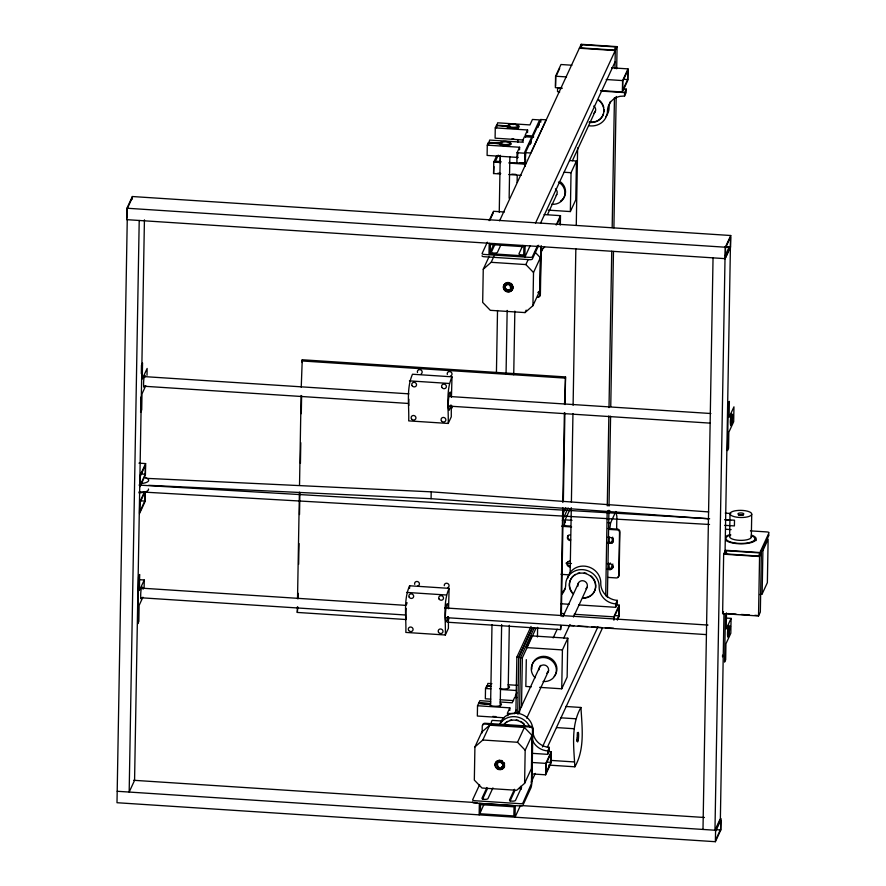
<?xml version="1.0" encoding="UTF-8"?>
<svg xmlns="http://www.w3.org/2000/svg" width="886" height="886" viewBox="0 0 886 886"><rect width="100%" height="100%" fill="white"/><g stroke="black" fill="none" stroke-linecap="round" stroke-linejoin="round"><path stroke-width="1.33" d="M126.953 208.232L126.753 219.662L725.136 258.646L730.54 246.939L730.74 235.51L132.357 196.526L126.953 208.232L725.335 247.216L730.74 235.51M126.953 218.122L127.108 208.985L132.158 198.054M127.252 219.695L116.996 802.716L715.379 841.7L720.794 829.994L720.994 818.564L715.578 830.271L715.379 841.7M132.313 199.062L132.357 196.526M139.213 220.481L129.168 792.062L134.572 780.356L144.429 219.85M140.896 397.039L140.63 412.2L141.716 409.864L141.993 393.86L145.78 385.665M141.317 373.604L141.461 365.331L142.535 362.994L142.258 378.998L147.131 368.454L147.01 375.321M144.783 501.066L144.95 491.929L139.899 502.849L139.744 511.997L144.783 501.066L140.796 500.811M145.26 474.265L145.415 465.117L140.376 476.037L140.209 485.185L145.26 474.265L141.273 473.999M145.127 491.664L144.95 501.819L139.534 513.526L139.744 502.096L144.606 491.564M145.625 463.577L145.415 475.018L140.01 486.724L140.209 475.284L145.625 463.577L138.969 463.145M140.209 579.732L144.252 579.998L144.13 586.853L143.045 589.212M406.187 619.535L297.286 612.436L297.386 606.91M297.53 598.626L299.402 492.217M299.523 485.318L301.096 395.488M301.24 387.204L302.248 359.771L565.534 376.927L565.046 404.57M297.895 607.12L297.286 612.436M298.039 598.836L298.139 593.31M298.648 564.293L299.014 543.561M299.523 514.544L299.911 492.428M300.42 463.411L300.786 442.69M301.295 413.662L301.617 395.699M302.204 362.54L302.248 359.771M451.45 397.205L451.982 376.816L412.488 374.235C406.109 388.666 409.243 405.411 408.712 420.883L448.205 423.453L451.273 416.83L451.306 405.157M448.571 608.748L449.102 588.348L409.609 585.779C403.23 600.199 406.375 616.955 405.843 632.427L445.337 634.996L448.405 628.362L448.427 616.7M409.565 588.47L409.609 585.779M708.578 518.775L431.083 498.696L431.194 491.841L146.068 478.329M448.205 423.453C448.737 407.981 445.603 391.235 451.982 376.816M445.337 634.996C445.868 619.524 442.723 602.779 449.102 588.348M474.918 746.931L474.331 780.09L481.984 788.019L516.693 790.279L524.601 783.357L531.445 768.527L532.032 735.38L524.379 727.439L489.681 725.18L481.762 732.102L474.918 746.931L482.826 740.009L489.681 725.18M488.961 256.885L483.258 269.233L482.671 302.392L490.323 310.321L525.021 312.592L532.94 305.659L539.784 290.841L540.371 257.682L534.635 251.735M478.606 703.406L489.46 704.171L478.606 703.406L477.521 705.743L477.344 716.032L504.267 717.793M501.609 142.048A6.047 1.982 1 0 1 510.624 142.901A6.047 1.982 1 0 1 506.914 145.636A6.047 1.982 1 0 1 499.195 143.831L488.363 142.801L487.278 145.149L487.101 155.427L518.066 157.453M488.308 145.415L488.363 142.801L499.206 143.51M488.496 145.027L489.626 140.066L521.932 142.181L524.457 136.71L531.633 137.186L524.246 153.178L517.07 152.713L516.881 163.002M490.645 701.38L479.869 700.671L478.783 703.019L489.903 703.418A6.047 1.982 1 0 1 490.722 702.986M489.194 243.307L488.994 254.736L494.189 243.484M482.139 732.943L482.25 726.177A2.425 2.259 24.8 0 1 484.686 724.05L530.171 727.007A2.425 2.259 24.8 0 1 532.519 729.455L531.412 783.667L522.895 803.059A2.425 0.797 1 0 1 520.148 803.68L474.674 800.711A2.425 0.797 1 0 1 472.637 799.781L479.592 784.73M500.468 173.999L493.568 173.545L493.768 162.116L496.769 155.659M493.945 166.612L493.568 173.545M515.619 124.649A6.047 1.982 1 0 1 516.793 128.093A6.047 1.982 1 0 1 507.191 126.565L496.359 125.535L495.274 127.883L495.097 138.172L523.371 140.01M490.667 686.406L486.602 686.141L485.517 688.488L485.34 698.777L490.722 699.12M486.602 686.141L490.667 686.462M486.735 688.367L487.865 683.416L491.907 683.682M496.492 127.761L497.622 122.811L529.928 124.915L532.453 119.455L539.629 119.92L532.242 135.912L525.066 135.447L527.591 129.987L495.274 127.883M490.556 706.33L491.996 624.674M496.426 372.796L497.522 310.521M499.25 212.252L500.247 155.515M500.28 161.706L500.391 155.36M507.335 128.47L507.656 125.557A6.047 1.982 1 0 1 510.989 124.549M500.202 706.208L501.642 624.552M506.05 374.058L507.169 310.399M509.14 198.287L509.86 156.778M508.232 687.569L509.317 625.283M513.725 374.789L514.844 311.119M517.103 182.416L517.225 175.494M517.812 142.281L517.856 139.512M518.055 128.437L518.1 125.668M509.793 710.428L509.838 707.859L477.521 705.743M519.539 149.823L519.595 147.253L487.278 145.149M525.243 166.38L525.476 152.658L540.803 119.499L546.186 119.843L530.869 153.012L525.476 152.658M515.874 713.396L516.859 657.146L531.057 626.446M525.099 245.643L524.9 257.073L530.094 245.821M527.547 132.557L527.591 129.987M517.701 713.651L518.698 657.268L532.32 627.786M519.561 712.543L520.525 657.523M521.489 707.172L522.352 657.789L535.975 628.307M526.306 659.649L525.83 686.451L531.356 686.816M532.94 305.659L533.516 272.511L540.371 257.682M524.601 783.357L525.176 750.209L532.032 735.38M540.759 122.235L540.803 119.499M540.881 246.452L540.028 295.193A2.425 2.259 24.8 0 1 537.592 297.319M541.246 245.677L540.382 294.407A2.425 2.259 24.8 0 1 537.957 296.533M537.459 636.968L537.625 627.366M571.924 65.221L560.982 64.512L555.577 76.218L555.378 87.648L562.211 88.091M555.577 86.119L555.743 76.971M531.943 773.921L545.621 774.807L545.82 763.378L551.225 751.671L548.489 751.494M532.619 753.366L547.659 754.34L547.714 750.918L549.342 747.396A17.011 15.904 24.8 0 1 532.807 730.241L532.851 729.1A16.945 15.837 24.8 0 0 518.122 713.352A16.945 15.837 24.8 0 0 500.081 723.718M549.342 747.396L549.287 750.83L547.659 754.34M560.162 225.022L560.295 217.181L556.929 224.468M550.87 762.348L551.026 753.211L545.975 764.131L545.82 773.279L550.87 762.348L546.762 762.082M560.34 224.535L560.495 215.652L544.082 214.578M551.225 751.671L551.026 763.101L545.621 774.807M447.541 622.227L560.572 629.592L560.65 625.45M560.816 615.781L562.71 507.999M562.809 502.473L564.382 412.643M564.537 404.359L565.534 376.927M561.159 625.66L560.572 629.592M561.336 615.991L563.23 508.21M563.352 501.299L564.903 412.854M539.64 687.359L561.735 688.799L562.422 649.925L567.826 638.219L531.921 635.882L526.517 647.588L562.422 649.925M548.268 210.126L570.351 211.566L571.038 172.704L576.454 160.997L569.543 160.543M565.069 522.341L565.113 519.86L570.34 508.553M567.826 638.219L567.14 677.092L561.735 688.799M576.454 160.997L575.767 199.859L570.351 211.566M570.152 572.733L571.304 507.678M571.392 502.14L572.954 413.574M573.098 405.267L575.845 248.877M576.265 225.354L577.628 147.851M581.105 48.453L581.183 44.3L617.077 46.637L616.689 68.787M548.689 765.094L574.87 766.8C573.774 747.297 570.739 725.257 580.939 707.471L565.777 706.474M605.692 595.824L607.176 511.399M607.275 505.873L608.859 415.911M609.003 407.604L611.75 251.214M612.171 227.691L614.452 97.593M614.962 68.532L615.283 50.546L617.077 46.637M607.397 597.463L608.937 510.27M609.003 506.116L610.587 416.165M610.753 406.475L613.477 251.469M613.898 227.935L616.202 96.463M608.76 563.186L609.49 569.62M609.114 542.465L609.214 536.938M600.509 90.593L622.393 92.011L622.592 80.582L628.008 68.875L611.595 67.812M613.732 619.392L613.777 616.844L619.192 605.138L616.457 604.961M613.898 620.211L613.943 617.597L618.993 606.677L618.827 615.825L617.143 619.458M616.645 528.842L616.866 516.405L615.814 511.51L610.587 522.829L609.778 529.053M588.736 125.723A16.945 15.837 24.8 0 0 607.386 112.655L607.442 111.016A17.011 15.904 24.8 0 1 620.178 96.308L624.541 96.042L624.597 92.609L626.225 89.098L623.489 88.921M578.68 604.905L615.604 607.309L615.67 603.887L617.287 600.376A17.011 15.904 24.8 0 1 600.752 583.209L600.797 582.069A16.945 15.837 24.8 0 0 585.103 566.187A16.945 15.837 24.8 0 0 567.572 578.469M617.287 600.376L617.232 603.798L615.604 607.309M626.225 89.098L626.158 92.532L624.541 96.042M627.642 79.552L627.809 70.415L622.758 81.335L622.592 90.483L627.642 79.552L623.545 79.286M628.008 68.875L627.809 80.305L622.393 92.011M619.192 605.138L618.993 616.567L617.365 620.089M702.997 829.451L713.042 257.87M725.136 258.646L725.335 247.216M722.622 613.621L723.663 554.182L725.468 550.284L761.373 552.62L760.332 612.06L758.527 615.969L722.622 613.621L723.519 611.672M723.973 613.699L720.373 818.52L714.969 830.226L725.014 258.646L730.418 246.939L725.047 552.798M725.412 615.249L724.582 662.119L725.667 659.782L725.944 643.779L730.817 633.246L730.939 626.38L729.267 630.865A6.047 0.82 -86.3 0 1 727.827 637.078A6.047 0.82 -86.3 0 1 727.993 627.709A6.047 0.82 -86.3 0 1 729.322 627.908L729.322 628.783L730.961 625.239L731.083 618.384L725.689 618.029M726.442 553.517L726.487 550.749L760 552.93L758.549 556.054L725.047 553.872L726.487 550.749M726.487 612.913L726.21 628.916L731.083 618.384M729.632 536.285L730.031 513.426M751.317 537.304L751.727 514.434A10.898 3.577 1 0 0 736.344 510.613A10.898 3.577 1 0 0 734.572 516.748A10.898 3.577 1 0 0 751.727 514.434M758.527 615.969L759.568 556.519L761.373 552.62M762.137 593.974L762.901 550.538L768.129 539.22L767.365 582.667L762.137 593.974L759.579 594.561M541.08 256.176L541.136 254.526A17.011 15.904 24.8 0 1 542.52 248.468M603.986 111.68L604.064 109.499M489.46 704.115L489.437 704.436A6.047 1.982 1 0 0 497.666 706.186A6.047 1.982 1 0 0 500.324 703.196M530.138 144.595L530.78 141.062L531.102 143.299M538.134 127.34L538.788 123.796L539.098 125.258M613.145 541.756L613.201 538.898M507.767 715.766L508.099 713.651M564.304 526.096L565.113 519.86L572.002 520.315M523.105 142.447L523.216 141.716M525.608 137.086L525.841 135.791M515.851 697.681L516.095 696.396M517.845 153.045L517.468 158.306M532.896 136.832L533.283 135.702L533.593 137.164M760.62 553.429L768.948 535.155A2.425 0.797 1 0 0 768.505 534.557M613.057 538.212L612.337 542.852M144.252 579.998L139.39 590.53L139.667 574.527L138.581 576.875L137.762 623.744L138.847 621.396L139.124 605.393L142.912 597.197M498.242 155.139L495.44 161.208L500.911 161.562M517.07 152.713L519.595 147.253M489.15 220.647L493.48 211.278L504.422 211.998M556.297 75.753L559.664 68.466M489.914 220.093L493.28 212.817M487.333 242.199L482.117 253.485A2.425 0.797 1 0 0 484.144 254.426L529.629 257.383A2.425 0.797 1 0 0 532.375 256.763L537.592 245.477M524.069 163.467L525.775 159.779M499.593 220.791L581.183 44.3M495.318 243.584L491.486 251.89A3.023 0.997 1 0 0 494.023 253.053A3.023 0.997 1 0 0 497.467 252.277L500.756 245.156M483.258 269.233L491.165 262.311L494.023 256.132M522.84 245.378L519.008 253.673A3.023 0.997 1 0 0 520.791 254.769A3.023 0.997 1 0 0 524.368 254.526M535.498 223.139L615.238 50.546L579.344 48.209M540.493 223.305L615.039 61.976M547.581 214.445L556.807 194.466M572.389 160.754L595.47 110.805M533.516 272.511L525.874 264.571L528.156 259.631M538.71 245.245L532.342 259.044A2.425 0.797 1 0 1 529.584 259.676L484.11 256.707A2.425 0.797 1 0 1 482.073 255.766M556.175 225.011L560.495 215.652M525.021 312.592L526.173 310.122M562.865 514.035L565.766 507.767M562.366 520.459L568.159 507.922M532.309 627.919L518.687 657.401L522.352 657.789M520.525 657.667L534.147 628.041M570.329 560.395L569.964 561.181A3.023 2.824 24.8 0 0 566.918 563.839A3.023 2.824 24.8 0 0 569.864 566.896L570.23 566.11A3.023 2.824 24.8 0 1 567.704 561.658M509.838 707.859L507.313 713.319L513.293 713.706M515.309 696.053L516.826 692.774M725.113 255.755L729.045 247.26L724.936 246.995M514.489 713.784L516.195 710.096M517.956 714.094L540.46 665.397M553.152 637.931L557.194 629.193M562.953 616.7L578.536 582.988M486.935 787.51L482.006 798.175A3.023 0.997 1 0 0 484.542 799.349A3.023 0.997 1 0 0 487.987 798.574L492.926 787.898M482.516 799.283L487.444 788.606M484.343 803.591L479.149 814.843L479.348 803.414L515.253 805.751L515.054 817.191L520.248 805.928M526.738 718.169L548.667 670.724M563.662 638.263L570.008 624.53M573.475 617.033L587.318 587.064M525.176 750.209L517.535 742.269L524.379 727.439M607.586 543.029L610.343 543.207L610.709 542.431A3.023 2.824 24.8 0 0 613.322 541.169M607.12 569.321L609.878 569.499A3.023 2.824 24.8 0 0 612.924 566.841A3.023 2.824 24.8 0 0 609.978 563.784L610.343 563.009M609.878 569.499L610.244 568.723A3.023 2.824 24.8 0 0 613.289 566.054M610.266 569.709L612.879 564.05M514.467 789.293L509.528 799.969A3.023 0.997 1 0 0 512.075 801.143A3.023 0.997 1 0 0 515.519 800.368L521.544 787.311A3.023 0.997 1 0 0 520.436 786.369M510.037 801.077L514.976 790.401M542.409 746.976L597.884 626.911M531.235 782.172L535.277 773.412M547.415 747.153L602.303 628.34M574.87 766.8C585.07 749.013 582.036 726.963 580.939 707.471M715.744 831.024L720.794 820.093L720.628 829.241L715.578 840.172M537.813 292.568L539.784 290.841M760.343 551.114L762.901 550.538M148.704 485.318L431.083 498.696M139.091 491.83L709.542 524.479M724.737 525.354L734.405 525.907L734.505 520.215L724.837 519.65M139.002 485.085L709.642 518.753M555.577 76.218L566.519 76.927M606.179 79.507L622.592 80.582M561.68 88.511L557.582 88.246L557.527 91.679A17.011 15.904 24.8 0 1 559.719 91.956M601.35 91.103L624.597 92.609M496.537 125.147L507.379 125.912M488.54 142.413L499.66 142.812A6.047 1.982 1 0 1 500.468 142.391M519.34 162.758L526.184 163.201M494.034 161.529L500.712 161.95M509.228 162.515L525.952 163.589M493.768 162.116L500.668 162.57M508.952 163.102L525.52 164.187M564.138 172.249L571.038 172.704M497.843 173.213L500.734 173.412M511.787 174.132L515.929 174.398M508.752 174.542L521.178 175.35M725.025 246.585L730.54 246.939M491.165 262.311L525.874 264.571M301.705 360.945L564.991 378.1M409.421 380.869L448.914 383.45M144.196 376.594L408.922 393.849M448.903 396.452L710.871 413.518M143.709 386.218L408.424 403.462M448.416 406.076L710.373 423.143M607.552 510.967L610.31 511.156M725.612 529.241L731.127 529.606M750.42 530.858L766.955 531.932A2.425 0.797 1 0 1 768.993 532.874L760.875 550.428A6.047 0.82 -86.3 0 0 760.21 553.484M607.84 522.651L610.587 522.829M570.573 526.085L563.673 525.631A3.633 1.196 1 0 1 562.344 525.453M607.862 528.51L617.531 529.141A2.425 2.259 24.8 0 1 619.879 531.578L619.115 575.025A2.425 2.259 24.8 0 1 617.885 576.919M571.603 526.948L563.308 526.406A6.047 1.982 1 0 1 561.79 526.24M608.881 529.385L617.165 529.917A2.425 2.259 24.8 0 1 619.524 532.364L618.76 575.8A2.425 2.259 24.8 0 1 616.324 577.938L608.04 577.395M607.685 537.315L610.443 537.492A3.023 2.824 24.8 0 1 613.389 540.549A3.023 2.824 24.8 0 1 610.343 543.207M607.94 542.254L610.709 542.431M723.663 554.182L759.568 556.519M607.22 563.607L609.978 563.784M565.988 563.164L571.492 563.518M607.486 568.546L610.244 568.723M569.377 574.87L562.466 574.427A6.047 1.982 1 0 1 560.949 574.261M406.541 592.413L446.035 594.982M728.015 613.577L736.067 614.098M741.427 614.452L749.467 614.973M754.828 615.327L757.508 615.493M560.893 603.743L569.1 604.285M614.729 615.548L618.827 615.825M561.802 613.455L564.537 613.644M574.117 614.264L613.777 616.844M141.328 588.138L406.043 605.382M444.65 607.907L707.992 625.062M569.809 625.427L573.918 625.693M578.015 625.959L587.595 626.59M591.693 626.856L601.273 627.476M605.371 627.742L613.577 628.274M140.83 597.762L405.555 615.006M445.536 617.608L706.12 634.586M516.859 657.146L518.698 657.268M508.066 684.734L517.49 685.343M486.779 685.753L490.855 686.074M485.517 688.488L490.91 688.843M500.335 689.452L516.483 690.504M517.103 697.47L514.711 697.315L512.186 702.786L500.069 701.989M500.147 699.741L513.614 700.616M478.783 703.019L489.637 703.728M560.55 717.793L575.712 718.779M502.041 721.027L492.527 720.407A11.496 1.562 -86.3 0 0 491.221 722.821M556.497 727.583L574.405 728.746M482.826 740.009L517.535 742.269M550.394 760.376L573.829 761.905M532.143 762.492L545.82 763.378M133.642 780.289L476.956 802.661M521.068 805.54L704.448 817.49M716.652 829.728L720.794 829.994M117.207 791.276L715.578 830.271M431.194 491.841L708.7 511.92M725.269 513.116L730.795 513.515M725.147 519.971L730.673 520.37M510.425 285.181L510.845 288.659M501.387 767.331A3.023 2.824 24.8 0 0 502.085 762.868A3.023 2.824 24.8 0 0 497.367 763.156L497.788 766.645M513.703 138.714A6.047 1.982 1 0 1 512.119 138.681M512.518 124.45A6.047 1.982 1 0 1 514.101 124.483M508.32 685.941A6.047 1.982 1 0 1 507.645 688.544A6.047 1.982 1 0 1 499.671 688.533M558.424 182.018A12.714 11.883 24.8 0 1 564.526 196.183A12.714 11.883 24.8 0 1 551.679 204.245M560.805 182.095A12.714 11.883 24.8 0 1 560.461 201.144M555.422 188.851A4.84 4.519 24.8 0 1 556.186 195.308M540.903 251.978A17.011 15.904 24.8 0 1 544.635 247.006M603.51 113.807A13.301 12.437 24.8 0 1 589.356 121.936M598.825 99.863A13.301 12.437 24.8 0 1 603.743 107.306M589.168 122.323A13.301 12.437 24.8 0 0 603.809 112.068L603.887 109.886A13.301 12.437 24.8 0 0 598.637 100.251M605.78 116.686A16.945 15.837 24.8 0 0 609.003 109.144L609.07 107.494A17.011 15.904 24.8 0 1 610.454 101.436M593.52 113.452A4.795 4.485 24.8 0 0 595.636 110.307L595.669 109.521A4.795 4.485 24.8 0 0 593.775 106.043M568.17 535.365A3.023 2.824 24.8 0 0 570.684 539.818L570.329 540.604A3.023 2.824 24.8 0 1 567.383 537.547A3.023 2.824 24.8 0 1 570.429 534.889M612.06 542.741A4.84 0.653 -86.3 0 1 612.669 537.16M504.156 724.216A13.301 12.437 24.8 0 1 507.49 721.392M509.505 720.462A13.301 12.437 24.8 0 1 511.687 719.886M516.25 719.875A13.301 12.437 24.8 0 1 518.487 720.429M520.625 721.348A13.301 12.437 24.8 0 1 524.268 724.15M503.968 724.604A13.301 12.437 24.8 0 1 525.509 726.343M499.549 724.693A16.945 15.837 24.8 0 1 515.043 716.685A16.945 15.837 24.8 0 1 529.906 727.129M547.714 750.918A17.011 15.904 24.8 0 1 532.353 739.987M535.177 677.812A12.714 11.883 24.8 0 1 537.558 658.796A12.714 11.883 24.8 0 1 556.054 667.38A12.714 11.883 24.8 0 1 543.063 681.478M531.877 669.096A12.714 11.883 24.8 0 1 547.814 656.969A12.714 11.883 24.8 0 1 554.204 676.306M539.076 669.794A4.84 4.519 24.8 0 1 545.732 665.408A4.84 4.519 24.8 0 1 546.673 673.327M583.331 597.84A13.301 12.437 24.8 0 0 595.68 587.396L595.757 585.203A13.301 12.437 24.8 0 0 590.519 575.579M573.02 593.365A13.301 12.437 24.8 0 1 569.488 585.281L569.565 583.099A13.301 12.437 24.8 0 1 575.435 574.361M577.462 573.43A13.301 12.437 24.8 0 1 579.632 572.854M584.195 572.843A13.301 12.437 24.8 0 1 586.443 573.397M583.154 598.227A13.301 12.437 24.8 0 0 595.503 587.783L595.569 585.602A13.301 12.437 24.8 0 0 582.877 573.087A13.301 12.437 24.8 0 0 569.388 583.486L569.31 585.679A13.301 12.437 24.8 0 0 572.843 593.764M585.856 588.714A4.795 4.485 24.8 0 0 587.329 586.023L587.352 585.236A4.795 4.485 24.8 0 0 582.778 580.718A4.795 4.485 24.8 0 0 577.916 584.472L577.882 585.258A4.795 4.485 24.8 0 0 578.004 586.045M615.67 603.887A17.011 15.904 24.8 0 1 599.135 586.72L599.169 585.591A16.945 15.837 24.8 0 0 582.988 569.654A16.945 15.837 24.8 0 0 565.8 582.899L565.744 584.55A17.011 15.904 24.8 0 1 562.101 594.096M564.98 588.924A17.011 15.904 24.8 0 1 562.245 592.069M577.273 732.722A4.84 0.653 -86.3 0 1 577.428 735.491M577.163 739.179A4.84 0.653 -86.3 0 1 576.819 741.061M495.95 716.575A6.047 1.982 1 0 1 492.849 716.375M472.592 802.063A2.425 0.797 1 0 0 474.63 803.004L520.104 805.961A2.425 0.797 1 0 0 522.862 805.341L530.969 787.787A6.047 0.82 -86.3 0 0 531.977 780.112L532.885 728.669A2.425 2.259 24.8 0 0 530.526 726.232L485.052 723.264A2.425 2.259 24.8 0 0 482.615 725.401M518.963 788.429A3.023 0.997 1 0 1 521.322 789.094M499.117 767.464A3.023 2.824 24.8 0 1 497.367 763.156M504.544 766.246A4.84 4.53 24.8 0 1 496.957 768.195A4.84 4.53 24.8 0 1 497.611 760.642M498.774 760.254A4.84 4.53 24.8 0 1 500.014 760.188M501.255 760.421A4.84 4.53 24.8 0 1 502.395 760.952M504.123 762.735A4.84 4.53 24.8 0 1 504.577 763.876M505.374 287.607A3.023 2.824 24.8 0 1 507.545 284.251A3.023 2.824 24.8 0 1 511.178 286.51A3.023 2.824 24.8 0 1 508.996 289.877M508.221 289.921A3.023 2.824 24.8 0 1 506.737 289.434M506.127 288.947A3.023 2.824 24.8 0 1 505.662 288.315M512.916 286.178A4.84 4.53 24.8 0 1 508.608 291.638A4.84 4.53 24.8 0 1 503.514 286.355A4.84 4.53 24.8 0 1 509.594 282.723M510.735 283.254A4.84 4.53 24.8 0 1 512.462 285.048M148.471 489.017A10.898 3.577 1 0 1 138.869 492.815M144.595 477.41A10.898 3.577 1 0 1 141.782 483.49M141.206 472.581A3.023 0.997 1 0 1 140.575 473.955M751.273 535.078A15.738 5.161 1 0 1 749.213 543.074A15.738 5.161 1 0 1 725.789 540.305M726.011 536.351A15.738 5.161 1 0 1 730.02 534.612M755.038 539.275A15.738 5.161 1 0 1 756.024 540.604M752.148 536.019A14.53 4.773 1 0 1 749.423 542.564A14.53 4.773 1 0 1 729.3 541.545A14.53 4.773 1 0 1 730.85 534.945M738.503 515.154A3.023 0.997 1 0 1 743.299 515.253M751.217 536.362A10.898 3.577 1 0 1 739.456 540.338A10.898 3.577 1 0 1 730.263 535.388M447.33 374.457A2.425 2.259 24.8 0 1 448.881 371.655A2.425 2.259 24.8 0 1 451.893 373.283A2.425 2.259 24.8 0 1 450.343 376.085M144.606 386.374A6.047 0.82 -86.3 0 1 143.587 385.144A6.047 0.82 -86.3 0 1 144.185 376.993A6.047 0.82 -86.3 0 1 145.304 376.805M450.465 405.19A9.115 1.229 -86.3 0 1 448.416 408.524A9.115 1.229 -86.3 0 1 449.18 394.613A9.115 1.229 -86.3 0 1 450.963 396.108M408.867 405.423A9.081 1.229 -86.3 0 1 408.856 399.209M141.738 597.906A6.047 0.82 -86.3 0 1 140.719 596.677A6.047 0.82 -86.3 0 1 141.306 588.537A6.047 0.82 -86.3 0 1 142.424 588.348M447.596 616.722A9.115 1.229 -86.3 0 1 445.536 620.056A9.115 1.229 -86.3 0 1 446.3 606.157A9.115 1.229 -86.3 0 1 448.083 607.652M406.187 618.273A9.081 1.229 -86.3 0 1 406.153 608.394M406.696 604.186A9.081 1.229 -86.3 0 1 407.039 602.624M722.5 655.164A3.334 3.112 24.8 0 1 722.467 656.792M414.726 584.35A2.425 2.259 24.8 0 1 416.276 581.548A2.425 2.259 24.8 0 1 419.288 583.176A2.425 2.259 24.8 0 1 417.738 585.978M444.296 585.712A2.425 2.259 24.8 0 1 446.068 583.276A2.425 2.259 24.8 0 1 448.892 584.804A2.425 2.259 24.8 0 1 447.773 587.606M452.392 406.286A2.425 2.259 24.8 0 1 451.483 408.368M447.84 617.243A2.425 2.259 24.8 0 1 448.006 620.488M417.483 372.508A2.425 2.259 24.8 0 1 418.768 369.794A2.425 2.259 24.8 0 1 421.814 370.835A2.425 2.259 24.8 0 1 421.227 373.803M480.522 804.632L480.367 813.78L513.869 815.962L514.035 806.825L480.522 804.632M490.368 244.525L490.213 253.673L523.715 255.855L523.881 246.707L490.368 244.525M725.49 247.969L725.335 257.117L730.374 246.186L730.54 237.038L725.49 247.969M728.281 403.717L727.461 450.586L728.547 448.238L728.824 432.235L733.686 421.703L733.807 414.847L732.146 419.333A6.047 0.82 -86.3 0 1 730.695 425.535A6.047 0.82 -86.3 0 1 730.861 416.176A6.047 0.82 -86.3 0 1 732.19 416.376L732.201 417.24L733.829 413.696L733.951 406.84L729.089 417.372L729.366 401.369L728.281 403.717M524.634 156.501C525.121 168.573 526.428 143.654 524.634 156.501M577.484 737.329C577.838 748.327 579.189 725.357 577.484 737.329M582.191 44.765L580.751 47.888L614.264 50.07L615.704 46.947L582.191 44.765M510.657 289.046L510.247 285.569A3.023 2.824 24.8 0 0 505.84 285.469A3.023 2.824 24.8 0 0 506.338 289.678A3.023 2.824 24.8 0 0 510.657 289.046M497.611 767.032L497.19 763.544A3.023 2.824 24.8 0 1 501.509 762.912A3.023 2.824 24.8 0 1 502.019 767.132A3.023 2.824 24.8 0 1 497.611 767.032M510.17 126.897A4.84 1.595 1 0 0 518.044 126.089A4.84 1.595 1 0 0 511.632 124.217A4.84 1.595 1 0 0 510.17 126.897M578.193 740.308A4.84 0.653 -86.3 0 0 578.337 732.39A4.84 0.653 -86.3 0 0 577.185 738.691A4.84 0.653 -86.3 0 0 578.193 740.308M502.174 144.163A4.84 1.595 1 0 0 510.048 143.344A4.84 1.595 1 0 0 503.636 141.472A4.84 1.595 1 0 0 502.174 144.163M495.573 767.165A4.84 4.53 24.8 0 0 503.857 767.708A4.84 4.53 24.8 0 0 499.837 760.576A4.84 4.53 24.8 0 0 495.573 767.165M503.912 289.467A4.84 4.53 24.8 0 0 512.197 290.01A4.84 4.53 24.8 0 0 508.176 282.878A4.84 4.53 24.8 0 0 503.912 289.467M739.168 514.7A2.957 0.975 1 0 0 743.819 514.068A2.957 0.975 1 0 0 739.644 513.027A2.957 0.975 1 0 0 739.168 514.7M411.469 418.779A2.425 2.259 24.8 0 0 415.612 419.045A2.425 2.259 24.8 0 0 413.607 415.479A2.425 2.259 24.8 0 0 411.469 418.779M441.394 420.728A2.425 2.259 24.8 0 0 445.536 420.994A2.425 2.259 24.8 0 0 443.521 417.428A2.425 2.259 24.8 0 0 441.394 420.728M441.892 387.415A2.425 2.259 24.8 0 0 446.046 387.691A2.425 2.259 24.8 0 0 444.03 384.125A2.425 2.259 24.8 0 0 441.892 387.415M412.056 385.62A2.425 2.259 24.8 0 0 416.198 385.897A2.425 2.259 24.8 0 0 414.183 382.331A2.425 2.259 24.8 0 0 412.056 385.62M731.615 422.766A4.84 0.653 -86.3 0 0 731.714 414.914A4.84 0.653 -86.3 0 0 730.585 421.359A4.84 0.653 -86.3 0 0 731.615 422.766M408.601 630.311A2.425 2.259 24.8 0 0 412.743 630.588A2.425 2.259 24.8 0 0 410.727 627.022A2.425 2.259 24.8 0 0 408.601 630.311M438.515 632.261A2.425 2.259 24.8 0 0 442.657 632.538A2.425 2.259 24.8 0 0 440.652 628.971A2.425 2.259 24.8 0 0 438.515 632.261M439.024 598.958A2.425 2.259 24.8 0 0 443.166 599.224A2.425 2.259 24.8 0 0 441.15 595.658A2.425 2.259 24.8 0 0 439.024 598.958M409.177 597.164A2.425 2.259 24.8 0 0 413.33 597.43A2.425 2.259 24.8 0 0 411.314 593.864A2.425 2.259 24.8 0 0 409.177 597.164M728.735 634.298A4.84 0.653 -86.3 0 0 728.846 626.457A4.84 0.653 -86.3 0 0 727.705 632.903A4.84 0.653 -86.3 0 0 728.735 634.298"/></g></svg>
